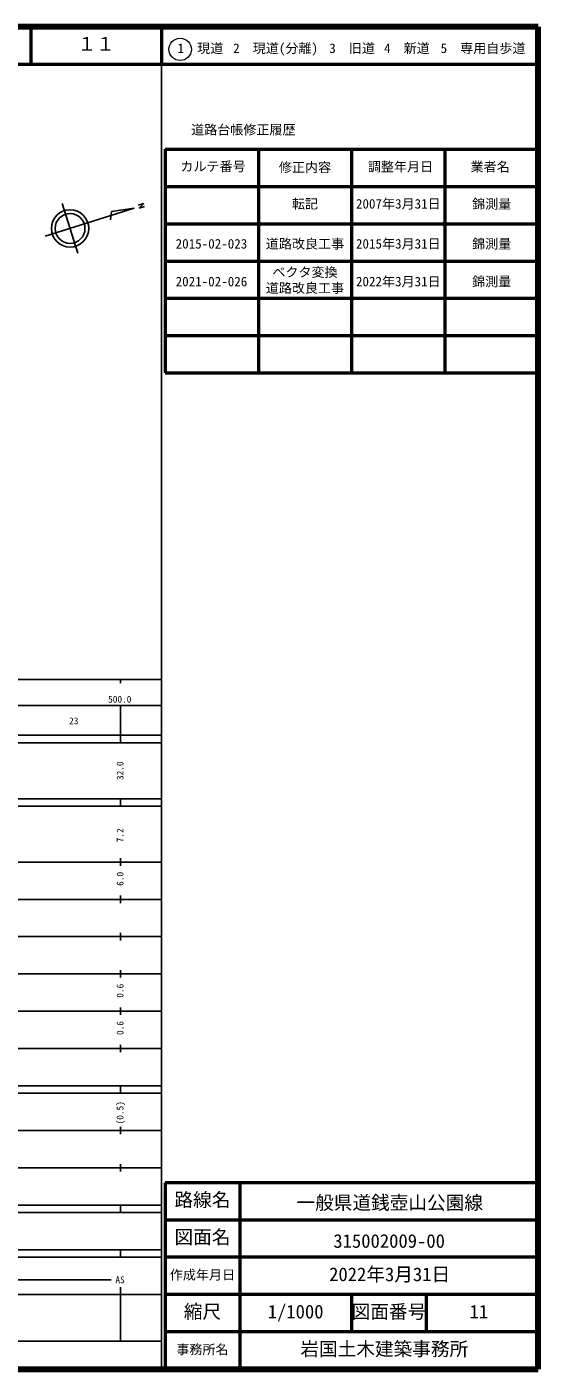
# Model space of a CAD drawing. Units: millimetres, scale not verified. Extents: x 31311 to 671312, y 22626 to 382627.
# Drawn here: x 534237 to 671312, y 22626 to 382627 of the extents above; entities that cross this region are included whole.
import ezdxf
from ezdxf.enums import TextEntityAlignment as Align

# ---------------------------------------------------------------- set-up
doc = ezdxf.new("R2010")
doc.units = ezdxf.units.MM
doc.header["$LTSCALE"] = 1000
for name, color, linetype, lineweight in [('M-BMK-SRVR', 3, 'Continuous', 25), ('M-TTL', 2, 'Continuous', 140), ('M-TTL-BAND', 7, 'Continuous', 25), ('M-TTL-FRAM', 2, 'Continuous', 50), ('M-TTL-LINE', 7, 'Continuous', 50), ('M-TTL-TXT', 7, 'Continuous', 13)]:
    doc.layers.add(name, color=color, linetype=linetype, lineweight=lineweight)
doc.styles.add('ＭＳ ゴシック', font='')
doc.styles.get('ＭＳ ゴシック').set_extended_font_data('MS Gothic')

msp = doc.modelspace()

# ---------------------------------------------------------------- linework, layer by layer
at = {"layer": 'M-BMK-SRVR'}
for p, q in [((547925, 321886), (543726, 335242)), ((564107, 334769), (565579, 335232)), ((565579, 335232), (564343, 334004)), ((562997, 333963), (539147, 326465)), ((556973, 333117), (556619, 330909)), ((562997, 333963), (556973, 333117)), ((564343, 334004), (565819, 334476))]:
    msp.add_line(p, q, dxfattribs=at)
for radius in [5000, 4000]:
    msp.add_circle((545825, 328564), radius, dxfattribs=at)
at = {"layer": 'M-TTL'}
for p, q in [((671312, 382627), (31311, 382627)), ((671312, 22626), (671312, 382627)), ((31311, 22626), (671312, 22626))]:
    msp.add_line(p, q, dxfattribs=at)
at = {"layer": 'M-TTL-BAND'}
for p, q in [((570312, 22626), (570312, 372627)), ((31311, 207626), (570312, 207626)), ((559312, 207627), (559312, 206626)), ((59311, 200626), (570312, 200626)), ((559312, 190626), (559312, 200626)), ((31311, 192626), (570312, 192626)), ((31311, 190626), (570312, 190626)), ((31311, 175626), (570312, 175626)), ((31311, 173626), (570312, 173626)), ((559312, 175626), (559312, 173626)), ((31311, 158626), (570312, 158626)), ((559312, 159626), (559312, 157626)), ((37311, 148626), (570312, 148626)), ((559312, 149626), (559312, 147626)), ((43311, 138626), (570312, 138626)), ((559312, 139626), (559312, 137626)), ((559312, 129626), (559312, 127626)), ((37311, 128626), (570312, 128626)), ((559312, 119626), (559312, 117626)), ((43311, 118626), (570312, 118626)), ((37311, 108626), (570312, 108626)), ((559312, 109626), (559312, 107626)), ((31311, 98626), (570312, 98626)), ((559312, 98626), (559312, 96626)), ((31311, 96626), (570312, 96626)), ((40311, 86626), (570312, 86626)), ((559312, 87626), (559312, 85626)), ((31311, 76626), (570312, 76626)), ((559312, 77626), (559312, 75626)), ((31311, 66626), (570312, 66626)), ((559312, 66626), (559312, 64626)), ((31311, 64626), (570312, 64626)), ((31311, 54626), (570312, 54626)), ((559312, 54626), (559312, 52626)), ((31311, 52626), (570312, 52626)), ((379311, 46626), (556865, 46626)), ((559312, 44626), (559312, 30126)), ((31311, 42626), (570312, 42626)), ((59311, 30126), (570312, 30126))]:
    msp.add_line(p, q, dxfattribs=at)
at = {"layer": 'M-TTL-FRAM'}
for p, q in [((571312, 349823), (571312, 289823)), ((571312, 349823), (671312, 349823)), ((571312, 289823), (671312, 289823)), ((671312, 72626), (571312, 72626)), ((571312, 72626), (571312, 22626))]:
    msp.add_line(p, q, dxfattribs=at)
at = {"layer": 'M-TTL-LINE'}
for p, q in [((535308, 382627), (535308, 372627)), ((570312, 382627), (570312, 372627)), ((31311, 372627), (671312, 372627)), ((596312, 349823), (596312, 289823)), ((621312, 349823), (621312, 289823)), ((646312, 349823), (646312, 289823)), ((571312, 339823), (671312, 339823)), ((571312, 329823), (671312, 329823)), ((571312, 319823), (671312, 319823)), ((571312, 309823), (671312, 309823)), ((571312, 299823), (671312, 299823)), ((591312, 72626), (591312, 22626)), ((671312, 62626), (571312, 62626)), ((671312, 52626), (571312, 52626)), ((671312, 42626), (571312, 42626)), ((621312, 42626), (621312, 32626)), ((641312, 42626), (641312, 32626)), ((671312, 32626), (571312, 32626))]:
    msp.add_line(p, q, dxfattribs=at)
at = {"layer": 'M-TTL-TXT'}
msp.add_circle((575342, 376585), 3000, dxfattribs=at)

# ---------------------------------------------------------------- texts
at = {"layer": 'M-TTL-BAND', "style": 'ＭＳ ゴシック'}
for s, p in [('500.0', (556031, 200821)), ('23', (545562, 195031)), ('AS', (557978, 45126))]:
    msp.add_text(s, height=1833, dxfattribs=at).set_placement(p, align=Align.BOTTOM_LEFT)
for s, p in [('32.0', (560688, 180626)), ('7.2', (560688, 163925)), ('6.0', (560688, 152251)), ('0.6', (560688, 122251)), ('0.6', (560688, 112251)), ('(0.5)', (560688, 88265))]:
    msp.add_text(s, height=1833, rotation=90, dxfattribs=at).set_placement(p, align=Align.BOTTOM_LEFT)
at = {"layer": 'M-TTL-TXT', "style": 'ＭＳ ゴシック'}
for s, height, p in [('１１', 3666, (547808, 375127)), ('1\u3000現道', 2566, (574635, 374835)), ('2\u3000現道(分離)', 2566, (589555, 374835)), ('3\u3000旧道', 2566, (615308, 374835)), ('4\u3000新道', 2566, (630011, 374835)), ('5\u3000専用自歩道', 2566, (645165, 374835)), ('道路台帳修正履歴', 2566, (578280, 352990)), ('カルテ番号', 2566, (575401, 343154)), ('修正内容', 2566, (601800, 342899)), ('調整年月日', 2566, (625651, 343073)), ('業者名', 2566, (653196, 343073)), ('転記', 2566, (605300, 333122)), ('2007年3月31日', 2566, (622466, 333122)), ('錦測量', 2566, (653608, 333065)), ('2015-02-023', 2566, (574131, 322399)), ('道路改良工事', 2566, (598300, 322399)), ('2015年3月31日', 2566, (622466, 322399)), ('錦測量', 2566, (653608, 322399)), ('ベクタ変換', 2566, (600050, 314799)), ('2021-02-026', 2566, (574131, 312269)), ('道路改良工事', 2566, (598300, 310532)), ('2022年3月31日', 2566, (622466, 312269)), ('錦測量', 2566, (653608, 312269)), ('路線名', 3666, (573812, 65126)), ('路線名', 3666, (573812, 65126)), ('一般県道銭壺山公園線', 3666, (606525, 64352)), ('図面名', 3666, (573812, 55126)), ('図面名', 3666, (573812, 55126)), ('315002009-00', 3666, (616400, 54071)), ('2022年3月31日', 3666, (615275, 45126)), ('作成年月日', 2566, (572562, 45876)), ('作成年月日', 2566, (572562, 45876)), ('縮尺', 3666, (576312, 35126)), ('縮尺', 3666, (576312, 35126)), ('1/1000', 3666, (598812, 35126)), ('図面番号', 3666, (621312, 35126)), ('図面番号', 3666, (621312, 35126)), ('11', 3666, (652937, 35126)), ('事務所名', 2566, (574312, 25876)), ('事務所名', 2566, (574312, 25876)), ('岩国土木建築事務所 ', 3666, (607562, 25126))]:
    msp.add_text(s, height=height, dxfattribs=at).set_placement(p, align=Align.BOTTOM_LEFT)

doc.saveas('drawing.dxf')
